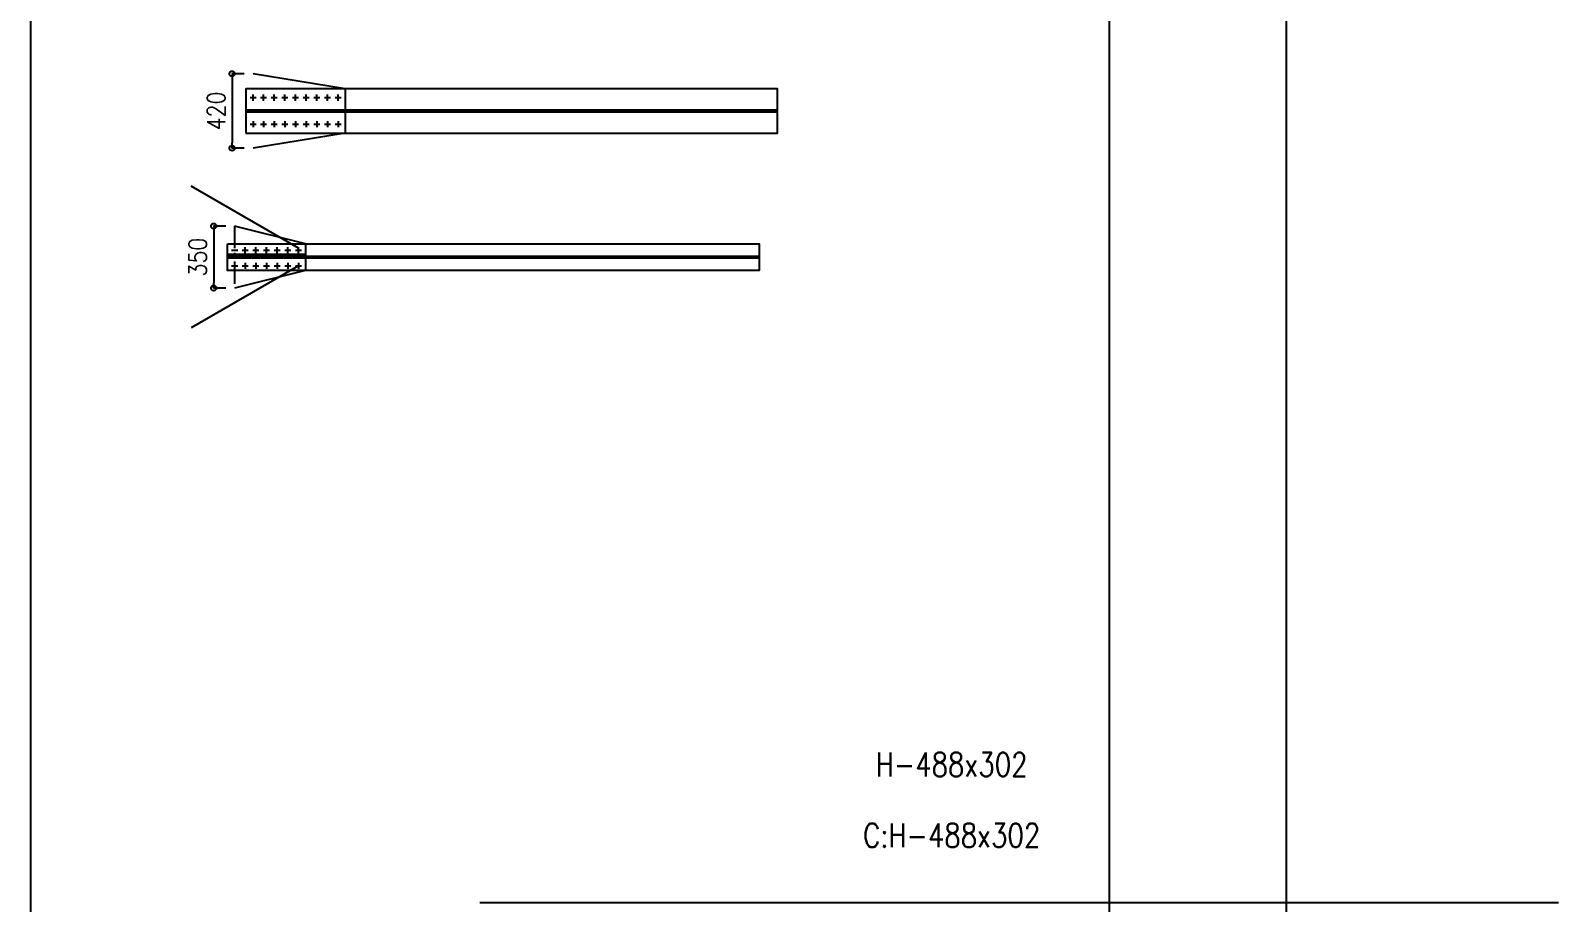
# Model space of a CAD drawing. Extents: x -668440 to 1010955, y -1678500 to 210463.
# Drawn here: x -445855 to -359633, y -875179 to -825965 of the extents above; entities that cross this region are included whole.
import ezdxf
from ezdxf.enums import TextEntityAlignment as Align

# ---------------------------------------------------------------- set-up
doc = ezdxf.new("R2010")
doc.units = 0
doc.header["$MEASUREMENT"] = 0
doc.linetypes.add('CENTER', pattern=[2, 1.25, -0.25, 0.25, -0.25])
doc.layers.get('0').update_dxf_attribs({"color": 3, "linetype": 'CONTINUOUS'})
doc.layers.get('Defpoints').update_dxf_attribs({"color": 251, "linetype": 'CONTINUOUS'})
for name, color, linetype in [('_1-1_L-CL', 3, 'CONTINUOUS'), ('_1-B_TXT1', 3, 'CONTINUOUS'), ('寸法', 3, 'CONTINUOUS')]:
    doc.layers.add(name, color=color, linetype=linetype)
doc.styles.add('DRACAD', font='txt', dxfattribs={"width": 0.85, "bigfont": 'extfont2'})
doc.styles.add('S020', font='simplex.shx', dxfattribs={"width": 0.8, "height": 100, "bigfont": 'extfont2.shx'})
doc.styles.get("Standard").update_dxf_attribs({"font": 'Osaka.ttc'})
doc.dimstyles.new('ISO-25', dxfattribs={"dimtxt": 2.5, "dimasz": 2.5, "dimexe": 1.25, "dimexo": 0.625, "dimtad": 1, "dimdec": 4, "dimdsep": 46, "dimtxsty": 'Standard', "dimcen": 2.5, "dimadec": 0, "dimazin": 0, "dimtfac": 1, "dimtdec": 4, "dimtmove": 0, "dimatfit": 3, "dimfxl": 1, "dimtolj": 1, "dimtzin": 0, "dimarcsym": 0})

# ---------------------------------------------------------------- blocks, each defined once
blk = doc.blocks.new('_ORIGIN')
at = {"color": 0, "linetype": 'ByBlock', "lineweight": -2}
blk.add_line((0, 0), (-1, 0), dxfattribs=at)
blk.add_circle((0, 0), 0.5, dxfattribs=at)
blk = doc.blocks.new('*D10625')
at = {"layer": 'Defpoints', "color": 0}
for p in [(-210503.6, -388325), (-210621.6, -388675), (-210503.6, -388675)]:
    blk.add_point(p, dxfattribs=at)
at = {"layer": '寸法', "color": 0, "lineweight": -2}
for p, q in [((-210553.6, -388325), (-210622.8, -388325)), ((-210621.6, -388355), (-210621.6, -388645)), ((-210553.6, -388675), (-210622.8, -388675))]:
    blk.add_line(p, q, dxfattribs=at)
at = {"layer": '寸法', "color": 0, "linetype": 'ByBlock', "lineweight": -2, "xscale": 30, "yscale": 30, "zscale": 30}
for p, rotation in [((-210621.6, -388325), 90), ((-210621.6, -388675), 270)]:
    blk.add_blockref('_ORIGIN', p, dxfattribs=dict(at, rotation=rotation))
at = {"layer": '寸法', "color": 0, "insert": (-210711.6, -388500), "char_height": 100, "attachment_point": 5, "rotation": 90, "style": 'DRACAD'}
blk.add_mtext('\\A1;350', dxfattribs=at)
blk = doc.blocks.new('*D10653')
at = {"layer": 'Defpoints', "color": 0}
for p in [(-210400, -387465), (-210518, -387885), (-210400, -387885)]:
    blk.add_point(p, dxfattribs=at)
at = {"layer": '寸法', "color": 0, "lineweight": -2}
for p, q in [((-210450, -387465), (-210519.25, -387465)), ((-210518, -387495), (-210518, -387855)), ((-210450, -387885), (-210519.25, -387885))]:
    blk.add_line(p, q, dxfattribs=at)
at = {"layer": '寸法', "color": 0, "linetype": 'ByBlock', "lineweight": -2, "xscale": 30, "yscale": 30, "zscale": 30}
for p, rotation in [((-210518, -387465), 90), ((-210518, -387885), 270)]:
    blk.add_blockref('_ORIGIN', p, dxfattribs=dict(at, rotation=rotation))
at = {"layer": '寸法', "color": 0, "insert": (-210608, -387675), "char_height": 100, "attachment_point": 5, "rotation": 90, "style": 'DRACAD'}
blk.add_mtext('\\A1;420', dxfattribs=at)
blk = doc.blocks.new('剛接合部C1Y')
for p, q in [((-209880, -387550), (-210400, -387465)), ((-209880, -387550), (-209880, -387800)), ((-210417, -387600), (-210383, -387600)), ((-210400, -387617), (-210400, -387583)), ((-210357, -387600), (-210323, -387600)), ((-210340, -387617), (-210340, -387583)), ((-210297, -387600), (-210263, -387600)), ((-210280, -387617), (-210280, -387583)), ((-210237, -387600), (-210203, -387600)), ((-210220, -387617), (-210220, -387583)), ((-210177, -387600), (-210143, -387600)), ((-210160, -387617), (-210160, -387583)), ((-210117, -387600), (-210083, -387600)), ((-210100, -387617), (-210100, -387583)), ((-210057, -387600), (-210023, -387600)), ((-210040, -387617), (-210040, -387583)), ((-209997, -387600), (-209963, -387600)), ((-209980, -387617), (-209980, -387583)), ((-209937, -387600), (-209903, -387600)), ((-209937, -387600), (-209903, -387600)), ((-209920, -387617), (-209920, -387583)), ((-209920, -387617), (-209920, -387583)), ((-210400, -387733), (-210400, -387767)), ((-210340, -387733), (-210340, -387767)), ((-210280, -387733), (-210280, -387767)), ((-210220, -387733), (-210220, -387767)), ((-210160, -387733), (-210160, -387767)), ((-210100, -387733), (-210100, -387767)), ((-210040, -387733), (-210040, -387767)), ((-209980, -387733), (-209980, -387767)), ((-209920, -387733), (-209920, -387767)), ((-209920, -387733), (-209920, -387767)), ((-210417, -387750), (-210383, -387750)), ((-209880, -387800), (-210400, -387885)), ((-210357, -387750), (-210323, -387750)), ((-210297, -387750), (-210263, -387750)), ((-210237, -387750), (-210203, -387750)), ((-210177, -387750), (-210143, -387750)), ((-210117, -387750), (-210083, -387750)), ((-210057, -387750), (-210023, -387750)), ((-209997, -387750), (-209963, -387750)), ((-209937, -387750), (-209903, -387750)), ((-209937, -387750), (-209903, -387750)), ((-210103.58333, -388425), (-210503.58333, -388325)), ((-210103.58333, -388425), (-210103.58333, -388575)), ((-210543.58333, -388483.5), (-210103.58333, -388483.5)), ((-210520.58333, -388460), (-210486.58333, -388460)), ((-210460.58333, -388460), (-210426.58333, -388460)), ((-210443.58333, -388477), (-210443.58333, -388443)), ((-210400.58333, -388460), (-210366.58333, -388460)), ((-210383.58333, -388477), (-210383.58333, -388443)), ((-210340.58333, -388460), (-210306.58333, -388460)), ((-210323.58333, -388477), (-210323.58333, -388443)), ((-210280.58333, -388460), (-210246.58333, -388460)), ((-210263.58333, -388477), (-210263.58333, -388443)), ((-210220.58333, -388460), (-210186.58333, -388460)), ((-210203.58333, -388477), (-210203.58333, -388443)), ((-210160.58333, -388460), (-210126.58333, -388460)), ((-210143.58333, -388477), (-210143.58333, -388443)), ((-210520.58333, -388550), (-210486.58333, -388550)), ((-210503.58333, -388533), (-210503.58333, -388567)), ((-210103.58333, -388575), (-210503.58333, -388675)), ((-210460.58333, -388550), (-210426.58333, -388550)), ((-210443.58333, -388533), (-210443.58333, -388567)), ((-210400.58333, -388550), (-210366.58333, -388550)), ((-210383.58333, -388533), (-210383.58333, -388567)), ((-210340.58333, -388550), (-210306.58333, -388550)), ((-210323.58333, -388533), (-210323.58333, -388567)), ((-210280.58333, -388550), (-210246.58333, -388550)), ((-210263.58333, -388533), (-210263.58333, -388567)), ((-210220.58333, -388550), (-210186.58333, -388550)), ((-210203.58333, -388533), (-210203.58333, -388567)), ((-210160.58333, -388550), (-210126.58333, -388550)), ((-210143.58333, -388533), (-210143.58333, -388567))]:
    blk.add_line(p, q)
for points in [[(-210440, -387800), (-207440, -387800), (-207440, -387550), (-210440, -387550)], [(-210440, -387679.5), (-207440, -387679.5), (-207440, -387670.5), (-210440, -387670.5)], [(-210543.58333, -388425), (-207543.58333, -388425), (-207543.58333, -388575), (-210543.58333, -388575)], [(-210543.58333, -388503.5), (-207543.58333, -388503.5), (-207543.58333, -388496.5), (-210543.58333, -388496.5)]]:
    blk.add_lwpolyline(points, close=True)
at = {"layer": '_1-1_L-CL'}
blk.add_line((-209119.32027, -392142.59222), (-203033.16853, -392142.59222), dxfattribs=at)
at = {"layer": 'Defpoints'}
for p, q in [((-211655.39301, -376150.73644), (-211655.39301, -393525.7562)), ((-205569.24126, -376150.73644), (-205569.24126, -393525.7562)), ((-204569.24126, -376150.73644), (-204569.24126, -393525.7562)), ((-210143.58333, -388450), (-210749.80112, -388100)), ((-210143.58333, -388550), (-210749.80112, -388900))]:
    blk.add_line(p, q, dxfattribs=at)
at = {"layer": 'Defpoints', "linetype": 'CENTER', "ltscale": 100}
blk.add_line((-210503.58333, -388325), (-210503.58333, -388675), dxfattribs=at)
at = {"layer": '_1-B_TXT1', "style": 'S020', "width": 0.8}
for s, p in [('H-488x302', (-206457.06827, -391364.00791)), ('C:H-488x302', (-206457.06827, -391763.88797))]:
    blk.add_text(s, height=135, dxfattribs=at).set_placement(p, align=Align.MIDDLE)
at = {"layer": '寸法'}
for base, p1, p2, picture, middle in [((-210518, -387885), (-210400, -387465), (-210400, -387885), '*D10653', (-210608, -387675)), ((-210621.58333, -388675), (-210503.58333, -388325), (-210503.58333, -388675), '*D10625', (-210711.58333, -388500))]:
    dim = blk.add_linear_dim(base=base, p1=p1, p2=p2, angle=90, dimstyle='ISO-25', override={"dimtxt": 100, "dimasz": 30, "dimexo": 50, "dimgap": 40, "dimtxsty": 'DRACAD', "dimblk1": 'ORIGIN', "dimblk2": 'ORIGIN', "dimsah": 1, "dimtmove": 2}, dxfattribs=at)
    dim.commit()
    dim.dimension.update_dxf_attribs({"geometry": picture, "text_midpoint": middle})

msp = doc.modelspace()

# ---------------------------------------------------------------- block references
at = {"xscale": 10, "yscale": 10, "zscale": 10}
msp.add_blockref('剛接合部C1Y', (1670698.6842, 3046247.35843, 5600), dxfattribs=at)

doc.saveas('drawing.dxf')
